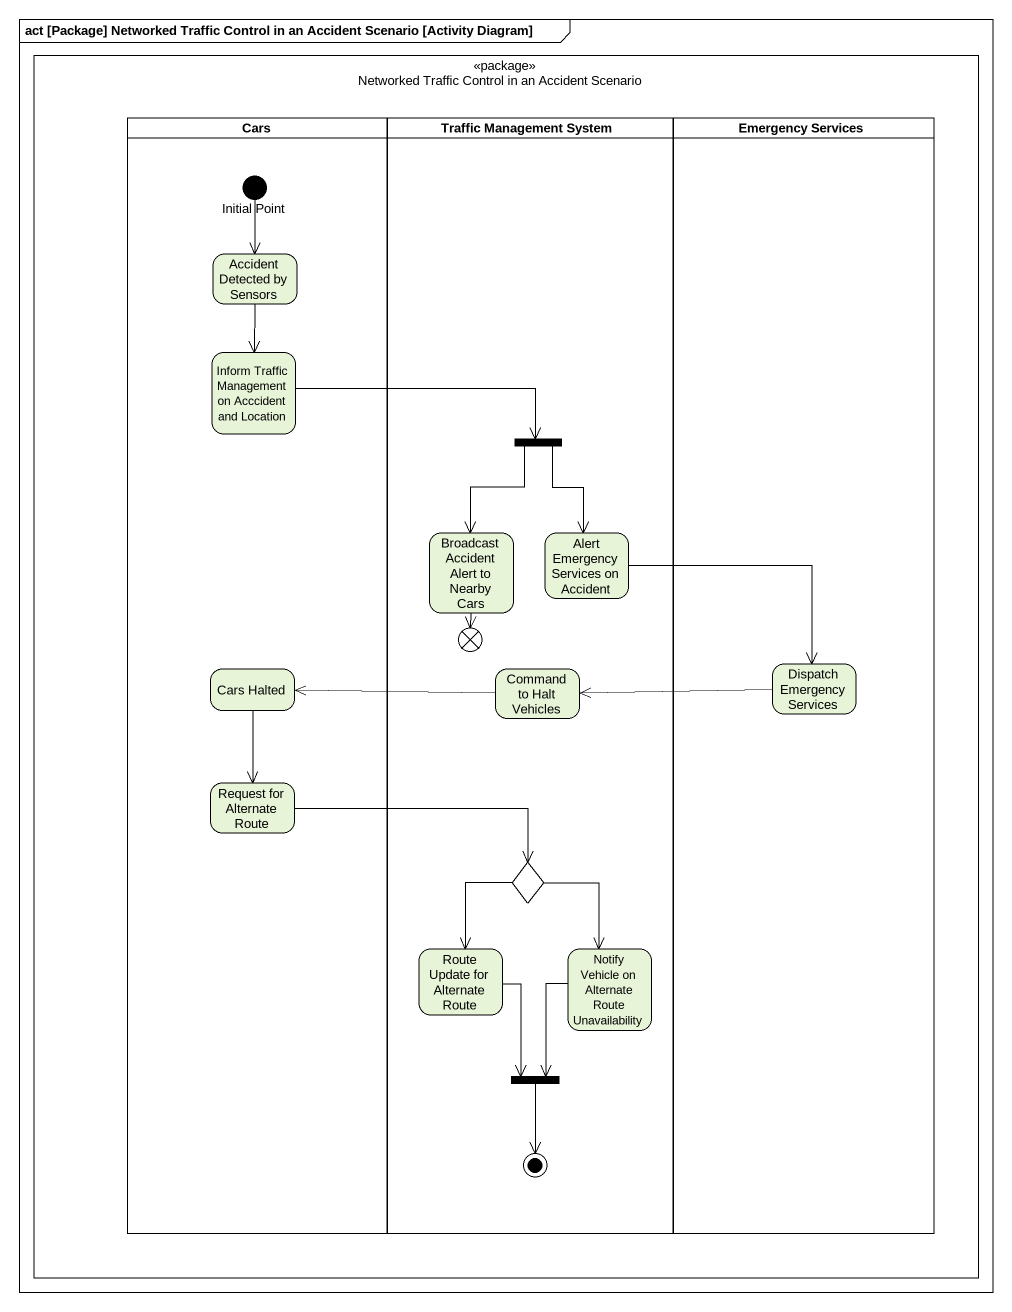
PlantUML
@startuml
mainframe act [Package] Networked Traffic Control in an Accident Scenario [Activity Diagram]
hide empty description
state "Networked Traffic Control in an Accident Scenario" as Networked_Traffic_Control <<package>> {
  state Cars <<partition>> {
    state "Initial Point" as Initial_Point <<start>>
    state "Accident Detected by Sensors" as Accident_Detected_by_Sensors
    state "Inform Traffic Management on Acccident and Location" as Inform_Traffic_Management
    state "Cars Halted" as Cars_Halted
    state "Request for Alternate Route" as Request_for_Alternate_Route
  }
  state "Traffic Management System" as Traffic_Management_System <<partition>> {
    state fork1 <<fork>>
    state "Broadcast Accident Alert to Nearby Cars" as Broadcast_Accident_Alert_to
    state "Alert Emergency Services on Accident" as Alert_Emergency_Services_on
    state flowfinal1 <<end>>
    state "Command to Halt Vehicles" as Command_to_Halt_Vehicles
    state choice1 <<choice>>
    state "Route Update for Alternate Route" as Route_Update_for_Alternate
    state "Notify Vehicle on Alternate Route Unavailability" as Notify_Vehicle_on_Alternate
    state fork2 <<join>>
    fork2 --> [*]
  }
  state "Emergency Services" as Emergency_Services <<partition>> {
    state "Dispatch Emergency Services" as Dispatch_Emergency_Services
  }
}
Initial_Point --> Accident_Detected_by_Sensors
Accident_Detected_by_Sensors --> Inform_Traffic_Management
Inform_Traffic_Management -right-> fork1
fork1 --> Broadcast_Accident_Alert_to
fork1 --> Alert_Emergency_Services_on
Broadcast_Accident_Alert_to --> flowfinal1
Alert_Emergency_Services_on -right-> Dispatch_Emergency_Services
Dispatch_Emergency_Services -left-> Command_to_Halt_Vehicles
Cars_Halted --> Request_for_Alternate_Route
Command_to_Halt_Vehicles -left-> Cars_Halted
Request_for_Alternate_Route -right-> choice1
choice1 --> Route_Update_for_Alternate
choice1 --> Notify_Vehicle_on_Alternate
Route_Update_for_Alternate --> fork2
Notify_Vehicle_on_Alternate --> fork2
@enduml
